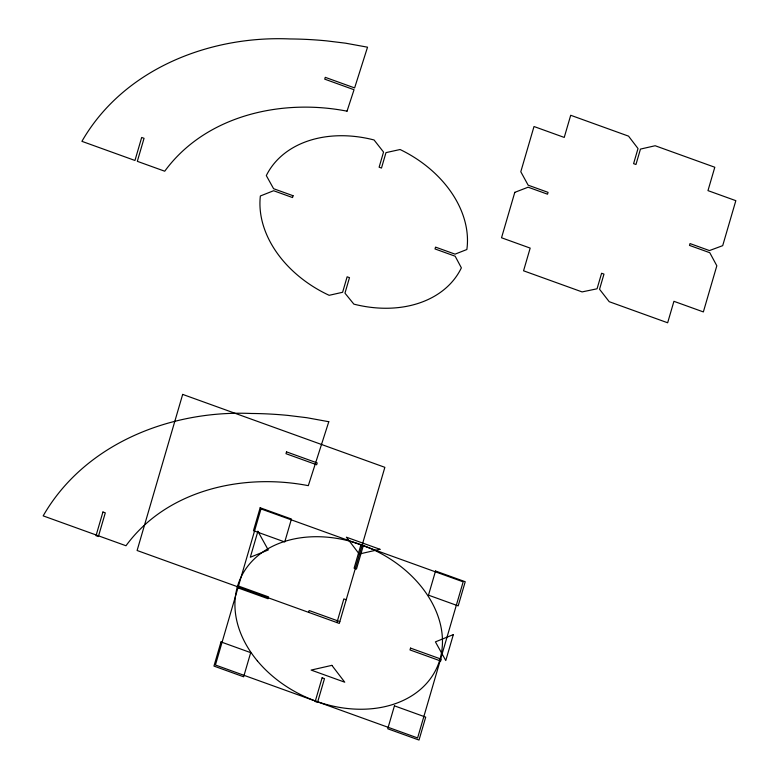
<?xml version="1.0" encoding="UTF-8"?>
<svg xmlns="http://www.w3.org/2000/svg" width="779" height="779" viewBox="0 0 779 779"><rect width="100%" height="100%" fill="white"/><g stroke="black" fill="none" stroke-linecap="round" stroke-linejoin="round"><path stroke-width="1.17" d="M308.62 612.362L309.156 610.532L339.829 621.593M336.927 622.567L343.841 598.885L346.207 599.742M347.025 111.173L354.036 89.731L324.736 79.156L325.262 77.335L354.62 87.92L367.532 47.188L345.574 43.186L326.528 40.859A352.176 264.578 24.5 0 0 290.061 38.95C209.405 35.406 123.374 69.117 81.912 141.34L134.962 160.474L141.681 137.464L144.047 138.321L137.328 161.331L164.729 171.214C205.539 115.37 281.647 98.358 347.025 111.173M102.935 511.998L96.021 535.679L98.388 536.527L105.301 512.855L102.935 511.998M182.675 394.398L137.104 550.5L339.293 623.424L384.855 467.322L182.675 394.398M293.06 195.724L292.534 197.554L273.624 190.728L260.361 195.977A107.891 81.055 24.5 0 0 329.147 295.309L342.614 292.281L347.122 276.808L349.489 277.655L344.97 293.157L353.861 304.131A107.891 81.055 24.5 0 0 461.372 267.849L455.16 256.213L435.023 248.949L435.549 247.118L455.053 254.149L466.864 249.514A107.891 81.055 24.5 0 0 400.085 149.519L385.985 152.626L381.486 168.06L379.12 167.203L383.541 152.051L374.066 139.977A107.891 81.055 24.5 0 0 266.311 175.596L273.595 188.703L293.06 195.724M221.002 641.935L213.952 666.084L243.642 676.795L250.692 652.646L221.002 641.935M260.167 507.762L253.477 530.684L284.744 541.96L291.443 519.038L260.167 507.762M237.907 585.847L237.371 587.668L268.044 598.73L268.58 596.909L237.907 585.847M260.984 508.911L215.423 665.013L417.602 737.937L463.164 581.835L260.984 508.911M257.898 531.297L250.322 557.238L268.249 549.974L257.898 531.297M286.526 451.869L285.99 453.69L316.663 464.751L317.199 462.93L286.526 451.869M322.117 677.798L315.203 701.48L317.569 702.327L324.483 678.645L322.117 677.798M361.018 544.511L354.104 568.193L356.47 569.05L363.384 545.368L361.018 544.511M514.792 192.355L501.53 237.77L530.178 248.102L523.556 270.8L582.088 291.911L597.065 288.785L601.602 273.254L603.968 274.111L599.548 289.262L609.217 301.697L667.652 322.779L673.923 301.307L703.359 311.921L716.826 265.785L709.796 252.717L689.493 245.395L690.028 243.574L709.445 250.575L722.698 245.658L735.834 200.67L707.975 190.621L714.801 167.251L655.168 145.741L640.455 149.091L635.956 164.505L633.59 163.658L638.011 148.536L628.536 136.14L570.705 115.273L564.239 137.425L534.005 126.519L520.8 171.75L528.143 185.178L548.065 192.364L547.53 194.195L528.123 187.194L514.792 192.355M410.543 648.109L410.007 649.939L440.68 661.001L441.206 659.17L410.543 648.109M394.437 705.842L387.747 728.774L419.014 740.05L425.714 717.128L394.437 705.842M435.539 571.017L428.489 595.166L458.179 605.877L465.229 581.728L435.539 571.017M453.339 634.603L445.773 660.543L435.422 641.867L453.339 634.603M328.796 421.721L308.309 485.658C242.912 472.96 166.803 489.864 125.984 545.748L43.166 515.873C84.638 443.65 170.669 409.939 251.325 413.483A352.176 264.578 24.5 0 1 287.792 415.392L306.838 417.71L328.796 421.721M379.986 549.302L359.246 554.025L346.382 537.189L379.986 549.302M331.873 665.354L311.133 670.076L344.737 682.19L331.873 665.354M257.323 660.816A107.891 81.055 24.5 0 0 435.149 671.206A107.891 81.055 24.5 0 0 323.616 536.916A107.891 81.055 24.5 0 0 257.323 660.816"/></g></svg>
